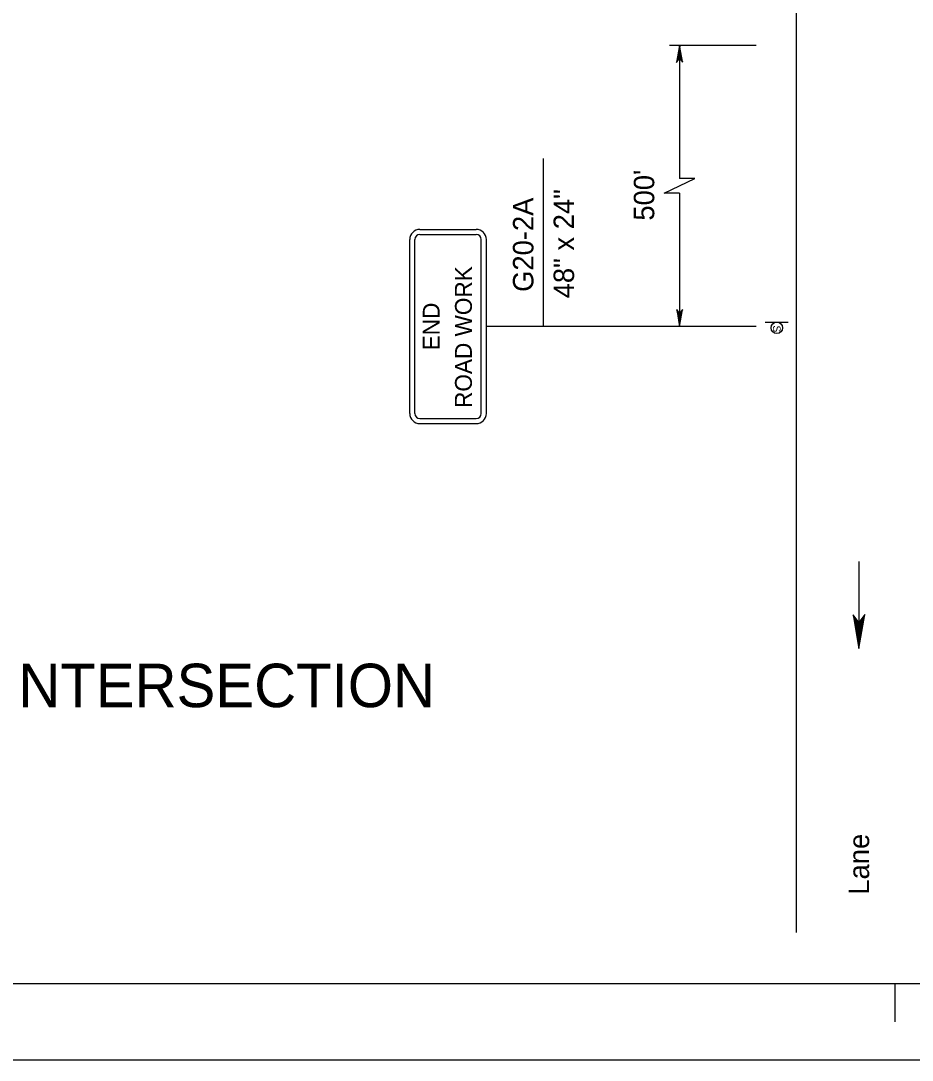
# Model space of a CAD drawing. Extents: x 499945 to 500993, y 499985 to 500645.
# Drawn here: x 500245.8 to 500420, y 499985 to 500188.2 of the extents above; entities that cross this region are included whole.
import ezdxf

# ---------------------------------------------------------------- set-up
doc = ezdxf.new("R2010")
doc.units = 0
for name, color, linetype in [('1', 7, 'Continuous'), ('24', 7, 'Continuous'), ('41', 7, 'Continuous'), ('5', 7, 'Continuous'), ('56', 7, 'Continuous'), ('60', 7, 'Continuous')]:
    doc.layers.add(name, color=color, linetype=linetype)

msp = doc.modelspace()

# ---------------------------------------------------------------- linework, layer by layer
at = {"layer": '1'}
for p, q in [((500397.36, 500268.33), (500397.36, 500009.96)), ((500377.56, 500157.36), (500374.56, 500157.36)), ((500374.56, 500155.92), (500377.56, 500157.36)), ((500371.56, 500154.48), (500374.56, 500155.92)), ((500374.56, 500154.48), (500371.56, 500154.48)), ((500000, 500000), (500990, 500000)), ((500416.66, 499992.5), (500416.66, 500000)), ((500993, 499985), (499944.83, 499985))]:
    msp.add_line(p, q, dxfattribs=at)
at = {"layer": '24'}
msp.add_line((500409.6, 500082.47), (500409.6, 500070.55), dxfattribs=at)
for points in [[(500374.56, 500183.4), (500373.97, 500180.07), (500374.56, 500180.87), (500375.14, 500180.09), (500374.56, 500183.4), (500374.57, 500183.18), (500374.02, 500180.17), (500374.57, 500180.93), (500375.1, 500180.23), (500374.58, 500183.06), (500374.56, 500182.95), (500374.1, 500180.37), (500374.57, 500180.95), (500375.02, 500180.35), (500374.56, 500182.9), (500374.58, 500182.79), (500374.17, 500180.53), (500374.56, 500180.97), (500374.97, 500180.52), (500374.58, 500182.47), (500374.58, 500182.28), (500374.26, 500180.7), (500374.55, 500181.01), (500374.88, 500180.68), (500374.56, 500182.24), (500374.55, 500182.07), (500374.35, 500180.88), (500374.58, 500181.11), (500374.81, 500180.86), (500374.56, 500181.9), (500374.55, 500181.74), (500374.41, 500181.02), (500374.57, 500181.14), (500374.75, 500180.95), (500374.56, 500181.65), (500374.45, 500181.18), (500374.58, 500181.25), (500374.71, 500181.05), (500374.58, 500181.53), (500374.5, 500181.23), (500374.6, 500181.36), (500374.66, 500181.21), (500374.57, 500181.35), (500374.55, 500181.28)], [(500374.56, 500128.44), (500375.15, 500131.76), (500374.56, 500130.97), (500373.98, 500131.75), (500374.56, 500128.44), (500374.56, 500128.66), (500375.11, 500131.67), (500374.55, 500130.91), (500374.03, 500131.61), (500374.55, 500128.78), (500374.56, 500128.89), (500375.02, 500131.47), (500374.56, 500130.89), (500374.1, 500131.49), (500374.56, 500128.94), (500374.55, 500129.05), (500374.95, 500131.31), (500374.56, 500130.87), (500374.16, 500131.31), (500374.55, 500129.37), (500374.55, 500129.56), (500374.87, 500131.14), (500374.57, 500130.83), (500374.24, 500131.16), (500374.56, 500129.59), (500374.57, 500129.77), (500374.78, 500130.96), (500374.54, 500130.73), (500374.32, 500130.98), (500374.56, 500129.93), (500374.58, 500130.1), (500374.72, 500130.81), (500374.55, 500130.7), (500374.38, 500130.89), (500374.56, 500130.19), (500374.67, 500130.65), (500374.55, 500130.59), (500374.42, 500130.79), (500374.54, 500130.3), (500374.62, 500130.61), (500374.52, 500130.48), (500374.46, 500130.63), (500374.55, 500130.48), (500374.57, 500130.56)], [(500409.6, 500065.49), (500410.78, 500072.14), (500409.6, 500070.55), (500408.45, 500072.1), (500409.6, 500065.49), (500409.59, 500065.93), (500410.69, 500071.95), (500409.59, 500070.42), (500408.54, 500071.83), (500409.57, 500066.17), (500409.6, 500066.39), (500410.52, 500071.55), (500409.59, 500070.39), (500408.69, 500071.58), (500409.6, 500066.49), (500409.57, 500066.71), (500410.39, 500071.22), (500409.6, 500070.34), (500408.79, 500071.24), (500409.57, 500067.35), (500409.57, 500067.73), (500410.22, 500070.88), (500409.62, 500070.27), (500408.96, 500070.93), (500409.6, 500067.79), (500409.62, 500068.15), (500410.03, 500070.52), (500409.57, 500070.07), (500409.12, 500070.56), (500409.6, 500068.48), (500409.64, 500068.81), (500409.91, 500070.24), (500409.59, 500070), (500409.24, 500070.39), (500409.61, 500068.98), (500409.83, 500069.91), (500409.57, 500069.78), (500409.32, 500070.19), (500409.57, 500069.22), (500409.72, 500069.83), (500409.52, 500069.57), (500409.4, 500069.87), (500409.59, 500069.57), (500409.62, 500069.73)]]:
    msp.add_lwpolyline(points, dxfattribs=at)
at = {"layer": '41'}
msp.add_lwpolyline([(499944.83, 500645), (500993, 500645), (500993, 499985), (499944.83, 499985)], close=True, dxfattribs=at)
at = {"layer": '5'}
for p, q in [((500389.55, 500183.4), (500372.56, 500183.4)), ((500374.56, 500183.4), (500374.56, 500157.36)), ((500347.95, 500128.44), (500347.95, 500161.26)), ((500374.56, 500154.48), (500374.56, 500128.44)), ((500389.55, 500128.44), (500336.79, 500128.44))]:
    msp.add_line(p, q, dxfattribs=at)
at = {"layer": '56'}
for p, q in [((500323.8, 500147.43), (500334.79, 500147.43)), ((500323.8, 500146.43), (500334.79, 500146.43)), ((500321.8, 500111.45), (500321.8, 500145.43)), ((500322.8, 500111.45), (500322.8, 500145.43)), ((500335.79, 500111.45), (500335.79, 500145.43)), ((500336.79, 500111.45), (500336.79, 500145.43)), ((500391.3, 500129.31), (500395.79, 500129.31)), ((500323.8, 500110.45), (500334.79, 500110.45)), ((500323.8, 500109.45), (500334.79, 500109.45))]:
    msp.add_line(p, q, dxfattribs=at)
msp.add_circle((500393.55, 500128.19), 1.12, dxfattribs=at)
for centre, radius, start, end in [((500323.8, 500145.43), 2, 90, 180), ((500323.8, 500145.43), 0.999, 90, 180), ((500334.79, 500145.43), 2, 0, 90), ((500334.79, 500145.43), 0.999, 0, 90), ((500323.8, 500111.45), 2, 180, 270), ((500323.8, 500111.45), 0.999, 180, 270), ((500334.79, 500111.45), 2, 270, 0), ((500334.79, 500111.45), 0.999, 270, 0)]:
    msp.add_arc(centre, radius, start, end, dxfattribs=at)
at = {"layer": '60'}
for p, q in [((500321.8, 500128.44), (500321.8, 500128.44)), ((500336.79, 500128.44), (500336.79, 500128.44))]:
    msp.add_line(p, q, dxfattribs=at)
msp.add_circle((500393.55, 500128.19), 1.12, dxfattribs=at)

# ---------------------------------------------------------------- texts
at = {"layer": '1'}
for s, height, p in [("500'", 4, (500369.6, 500149.14)), ('48" x 24"', 4, (500353.92, 500133.95)), ('G20-2A', 4, (500345.98, 500135.21)), ('ROAD WORK', 3.3, (500333.95, 500112.52)), ('END', 3.3, (500327.65, 500123.79))]:
    msp.add_text(s, height=height, rotation=90, dxfattribs=at).set_placement(p)
at = {"layer": '5'}
msp.add_text('4 LANES, UNDIVIDED, INTERSECTION ', height=8.5, dxfattribs=at).set_placement((500120.22, 500054.02))
msp.add_text('Lane', height=4, rotation=90, dxfattribs=at).set_placement((500411.6, 500017.37))
at = {"layer": '56'}
msp.add_text('S', height=1.5, rotation=270, dxfattribs=at).set_placement((500392.8, 500128.65))

doc.saveas('drawing.dxf')
